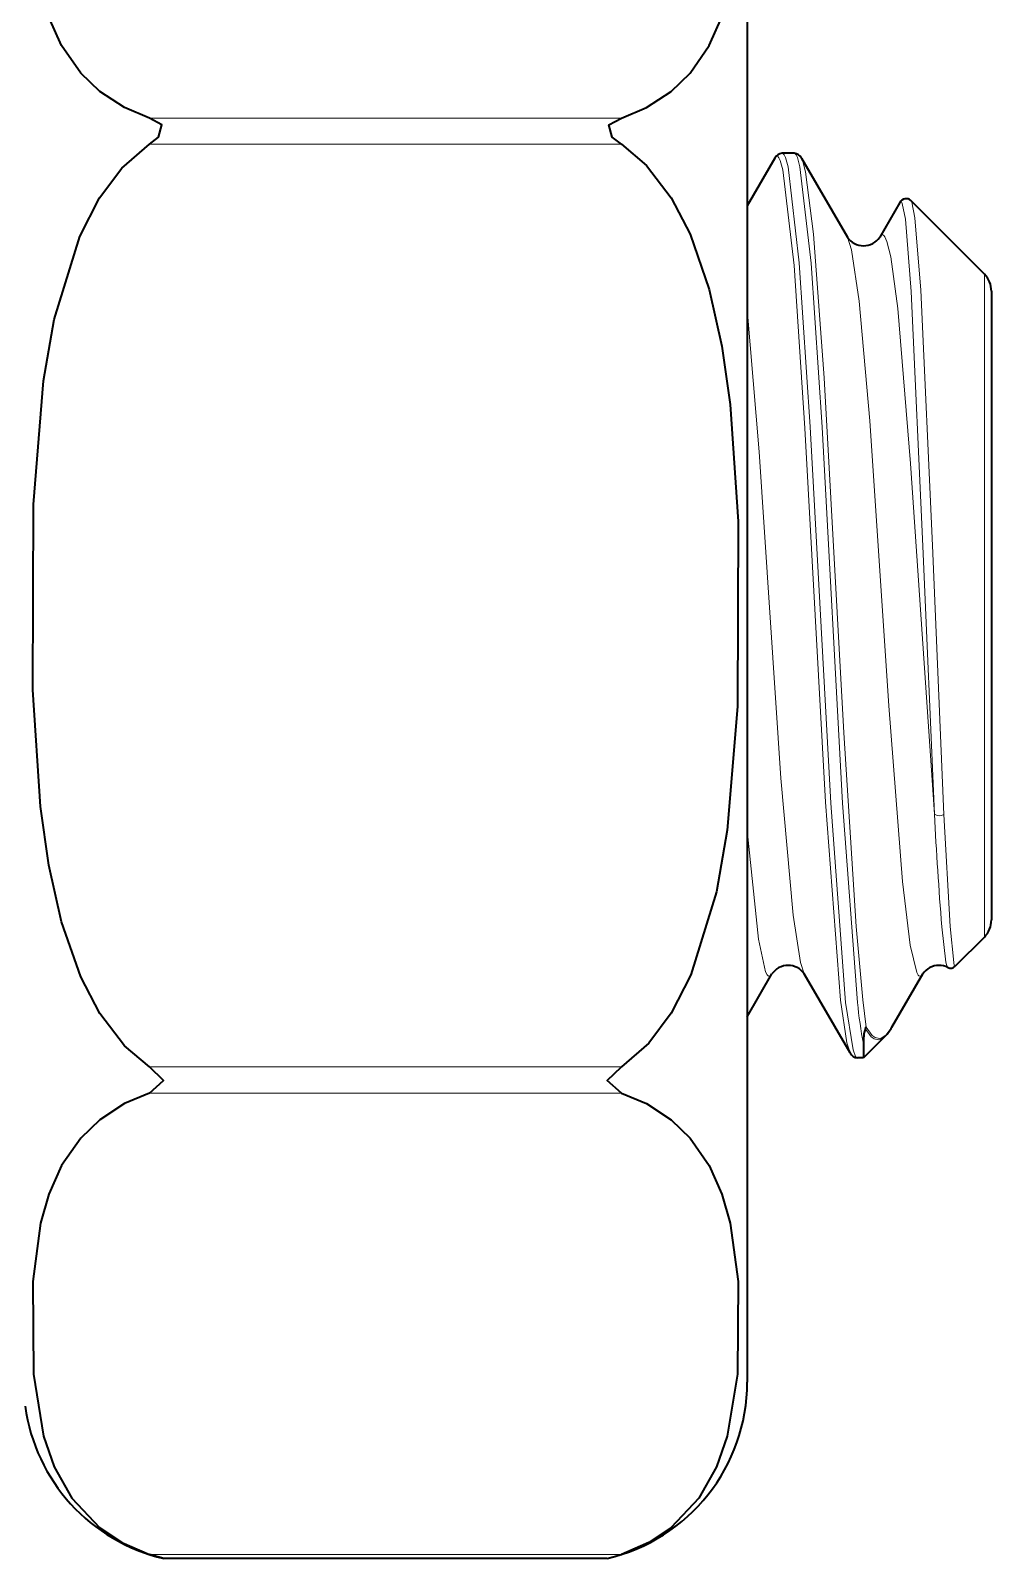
# Model space of a CAD drawing. Extents: x 291 to 828, y 188 to 662.
# Drawn here: x 431.51 to 434.7, y 189.54 to 194.6 of the extents above; entities that cross this region are included whole.
import ezdxf

# ---------------------------------------------------------------- set-up
doc = ezdxf.new("R2010")
doc.units = 0

msp = doc.modelspace()

# ---------------------------------------------------------------- linework, layer by layer
at = {"color": 7, "lineweight": 35, "ltscale": 0.11937}
msp.add_line((433.8918, 194.8963), (433.8918, 190.1215), dxfattribs=at)
at = {"color": 7, "lineweight": 13, "ltscale": 0.039131}
for p, q in [((433.4745, 194.3135), (431.9092, 194.3135)), ((433.4745, 194.2269), (431.9092, 194.2269)), ((433.4745, 191.1669), (431.9092, 191.1669)), ((433.4745, 191.0803), (431.9092, 191.0803)), ((433.4745, 189.5504), (431.9092, 189.5504))]:
    msp.add_line(p, q, dxfattribs=at)
at = {"color": 7, "lineweight": 35, "ltscale": 0.004558}
msp.add_line((433.9833, 194.1805), (433.8918, 194.0228), dxfattribs=at)
at = {"color": 7, "lineweight": 35, "ltscale": 0.000986481}
msp.add_line((434.0475, 194.1969), (434.008, 194.1969), dxfattribs=at)
at = {"color": 7, "lineweight": 35, "ltscale": 0.007572}
msp.add_line((434.0721, 194.1806), (434.2241, 193.9186), dxfattribs=at)
at = {"color": 7, "lineweight": 35, "ltscale": 0.00333}
msp.add_line((434.3982, 194.0338), (434.3313, 193.9186), dxfattribs=at)
at = {"color": 7, "lineweight": 35, "ltscale": 0.008615}
msp.add_line((434.6786, 193.7961), (434.4349, 194.0398), dxfattribs=at)
at = {"color": 7, "lineweight": 13, "ltscale": 0.051595}
msp.add_line((434.6786, 193.7961), (434.6786, 191.7323), dxfattribs=at)
at = {"color": 7, "lineweight": 35, "ltscale": 0.048939}
msp.add_line((434.702, 193.7395), (434.702, 191.782), dxfattribs=at)
at = {"color": 7, "lineweight": 13, "ltscale": 0.009292}
msp.add_line((434.5442, 192.0039), (434.5653, 191.6329), dxfattribs=at)
at = {"color": 7, "lineweight": 35, "ltscale": 0.003191}
msp.add_line((434.702, 191.782), (434.702, 191.6543), dxfattribs=at)
at = {"color": 7, "lineweight": 13, "ltscale": 0.003364}
msp.add_line((434.6786, 191.7323), (434.6786, 191.5977), dxfattribs=at)
at = {"color": 7, "lineweight": 35, "ltscale": 0.003435}
msp.add_line((434.6786, 191.5977), (434.5814, 191.5006), dxfattribs=at)
at = {"color": 7, "lineweight": 35, "ltscale": 0.004096}
msp.add_line((433.8918, 191.3335), (433.9741, 191.4752), dxfattribs=at)
at = {"color": 7, "lineweight": 35, "ltscale": 0.00757}
msp.add_line((434.2333, 191.2133), (434.0813, 191.4752), dxfattribs=at)
at = {"color": 7, "lineweight": 35, "ltscale": 0.005112}
msp.add_line((434.3715, 191.2984), (434.4741, 191.4752), dxfattribs=at)
at = {"color": 7, "lineweight": 13, "ltscale": 0.002306}
msp.add_line((434.2749, 191.3898), (434.2867, 191.2983), dxfattribs=at)
at = {"color": 7, "lineweight": 35, "ltscale": 0.000130483}
msp.add_line((434.2867, 191.2983), (434.2835, 191.2942), dxfattribs=at)
at = {"color": 7, "lineweight": 13, "ltscale": 0.000780389}
msp.add_line((434.3715, 191.2984), (434.353, 191.2732), dxfattribs=at)
at = {"color": 7, "lineweight": 35, "ltscale": 0.00255}
msp.add_line((434.3499, 191.269), (434.2777, 191.1969), dxfattribs=at)
at = {"color": 7, "lineweight": 35, "ltscale": 0.001141}
msp.add_line((434.2777, 191.2425), (434.2777, 191.1969), dxfattribs=at)
at = {"color": 7, "lineweight": 35, "ltscale": 0.000492096}
msp.add_line((434.2777, 191.1969), (434.2581, 191.1969), dxfattribs=at)
at = {"color": 7, "lineweight": 35, "ltscale": 0.001228}
for p, q in [((431.9565, 189.537), (431.9092, 189.5504)), ((433.4272, 189.537), (433.4745, 189.5504))]:
    msp.add_line(p, q, dxfattribs=at)
at = {"color": 7, "lineweight": 35, "ltscale": 0.036768}
msp.add_line((433.4272, 189.537), (431.9565, 189.537), dxfattribs=at)
at = {"color": 7, "lineweight": 35}
for points in [[(431.9092, 194.3135), (431.8261, 194.3486), (431.7443, 194.4023), (431.6814, 194.4628), (431.6178, 194.5541), (431.5758, 194.6483), (431.5484, 194.7451), (431.5223, 194.9389), (431.518, 195.046)], [(433.4745, 194.3135), (433.5576, 194.3486), (433.6394, 194.4023), (433.7023, 194.4628), (433.7659, 194.5541), (433.808, 194.6483), (433.8353, 194.7451), (433.8614, 194.9389), (433.8657, 195.046)], [(431.9092, 194.2269), (431.9397, 194.2498), (431.9502, 194.2913), (431.9092, 194.3135)], [(433.4745, 194.2269), (433.444, 194.2498), (433.4335, 194.2913), (433.4745, 194.3135)], [(431.9092, 191.1669), (431.8261, 191.2372), (431.7443, 191.3447), (431.6814, 191.4655), (431.6178, 191.6481), (431.5758, 191.8365), (431.5484, 192.0302), (431.5223, 192.4177), (431.5244, 193.0319), (431.5579, 193.4419), (431.5933, 193.6461), (431.6784, 193.9212), (431.7442, 194.049), (431.8177, 194.1475), (431.9092, 194.2269)], [(433.4745, 194.2269), (433.5576, 194.1566), (433.6394, 194.0492), (433.7023, 193.9283), (433.7659, 193.7457), (433.808, 193.5573), (433.8353, 193.3636), (433.8614, 192.9761), (433.8593, 192.3619), (433.8258, 191.9519), (433.7904, 191.7477), (433.7053, 191.4726), (433.6396, 191.3448), (433.566, 191.2463), (433.4745, 191.1669)], [(431.9092, 191.0803), (431.9559, 191.1215), (431.9092, 191.1669)], [(433.4745, 191.0803), (433.4278, 191.1215), (433.4745, 191.1669)], [(431.9092, 191.0803), (431.8261, 191.0452), (431.7443, 190.9915), (431.6814, 190.931), (431.6178, 190.8397), (431.5758, 190.7455), (431.5484, 190.6487), (431.5223, 190.4549), (431.5244, 190.1479), (431.5579, 189.9428), (431.5933, 189.8407), (431.652, 189.7368), (431.7442, 189.6393), (431.8177, 189.5901), (431.9092, 189.5504)], [(433.4745, 191.0803), (433.5576, 191.0452), (433.6394, 190.9915), (433.7023, 190.931), (433.7659, 190.8397), (433.808, 190.7455), (433.8353, 190.6487), (433.8614, 190.4549), (433.8593, 190.1479), (433.8258, 189.9428), (433.7904, 189.8407), (433.7317, 189.7368), (433.6396, 189.6393), (433.566, 189.5901), (433.4745, 189.5504)]]:
    msp.add_lwpolyline(points, dxfattribs=at)
at = {"color": 7, "lineweight": 13}
for points in [[(433.9907, 194.1869), (433.9929, 194.1863), (433.9943, 194.1853), (433.9973, 194.1819), (434.0016, 194.1729), (434.0103, 194.1422), (434.0474, 193.8249), (434.0834, 193.285), (434.1517, 192.0448), (434.201, 191.3889)], [(434.008, 194.1969), (434.0102, 194.1964), (434.0116, 194.1954), (434.0146, 194.1919), (434.0189, 194.183), (434.0276, 194.1521), (434.0647, 193.8332), (434.1007, 193.2897), (434.169, 192.0415), (434.2183, 191.3805)], [(434.0475, 194.1969), (434.0497, 194.1963), (434.0511, 194.1953), (434.054, 194.1918), (434.0583, 194.1827), (434.067, 194.1517), (434.1041, 193.8323), (434.1401, 193.2888), (434.2084, 192.0412), (434.2576, 191.3805)], [(434.0721, 194.1806), (434.0767, 194.1701), (434.0858, 194.1349), (434.1123, 193.9288), (434.1474, 193.4526), (434.2126, 192.2746), (434.2531, 191.6324), (434.2749, 191.3898)], [(434.5128, 192.0053), (434.4748, 192.8941), (434.436, 193.7389), (434.4164, 193.9783), (434.4062, 194.0307), (434.4034, 194.0357)], [(434.5442, 192.0039), (434.5062, 192.8957), (434.4675, 193.743), (434.4479, 193.9826), (434.4377, 194.0349), (434.4358, 194.0387), (434.4348, 194.0398)], [(434.4652, 191.4675), (434.4615, 191.4689), (434.459, 191.4713), (434.4541, 191.4796), (434.4324, 191.5706), (434.407, 191.7818), (434.362, 192.3647), (434.2987, 193.31), (434.2636, 193.7062), (434.2378, 193.8772), (434.2241, 193.9186)], [(434.5128, 192.0053), (434.4339, 193.1685), (434.3912, 193.6824), (434.3678, 193.8533), (434.3553, 193.9041), (434.3487, 193.9194), (434.3453, 193.9238), (434.3419, 193.926), (434.3402, 193.9263)], [(434.0813, 191.4752), (434.0684, 191.5135), (434.0439, 191.6701), (434.0038, 192.1246), (433.9312, 193.2063), (433.8915, 193.6799)], [(433.9652, 191.4675), (433.9639, 191.4677), (433.9611, 191.4692), (433.9584, 191.4721), (433.953, 191.4821), (433.9293, 191.5908), (433.8921, 191.9507)], [(434.5374, 191.6321), (434.5511, 191.5143), (434.5554, 191.4993), (434.5574, 191.4966)], [(434.5653, 191.6329), (434.5767, 191.513), (434.5789, 191.5034), (434.5799, 191.501), (434.5814, 191.5006)], [(434.201, 191.3889), (434.2224, 191.2464), (434.2333, 191.2133)], [(434.2183, 191.3805), (434.2431, 191.2232), (434.2516, 191.2018), (434.2545, 191.1984), (434.2559, 191.1974), (434.258, 191.1969)], [(434.3499, 191.269), (434.3351, 191.2586), (434.3277, 191.2568), (434.3129, 191.26), (434.3031, 191.2673), (434.2835, 191.2942)], [(434.353, 191.2732), (434.3383, 191.2629), (434.3309, 191.261), (434.3161, 191.2643), (434.3063, 191.2715), (434.2867, 191.2983)]]:
    msp.add_lwpolyline(points, dxfattribs=at)
for centre, radius, start, end in [((433.9931, 194.177), 0.0103, 103.7438, 160.2206), ((434.4014, 194.0334), 0.00308, 48.9115, 173.1715), ((434.3431, 193.9144), 0.0124, 103.658, 160.0842), ((434.5293, 192.029), 0.0291, 235.1127, 300.7836), ((449.1141, 192.7723), 14.6214, 183.00666, 184.47261), ((433.9623, 191.4795), 0.0124, 283.658, 340.0842), ((434.4623, 191.4795), 0.0124, 283.6903, 340.1302), ((435.7459, 191.5244), 1.4951, 185.5201, 190.8662)]:
    msp.add_arc(centre, radius, start, end, dxfattribs=at)
at = {"color": 7, "lineweight": 35}
for centre, radius, start, end in [((434.0097, 194.168), 0.0291, 93.4184, 154.5658), ((434.0457, 194.168), 0.0291, 25.4733, 86.59), ((434.4188, 194.0236), 0.0228, 45.3247, 153.6614), ((434.2767, 193.9535), 0.0632, 213.5256, 270.918), ((434.2787, 193.9535), 0.0632, 269.082, 326.4745), ((434.622, 193.7395), 0.08, 0.0045, 44.9955), ((434.622, 191.6543), 0.08, 315.0045, 359.9955), ((434.0267, 191.4403), 0.0632, 89.082, 146.4744), ((434.0287, 191.4403), 0.0632, 33.5255, 90.918), ((434.5267, 191.4403), 0.0632, 89.0844, 146.4498), ((434.5277, 191.4371), 0.0665, 63.4892, 90.0067), ((434.5667, 191.5153), 0.0208, 243.6052, 315.1044), ((434.42, 191.254), 0.1424, 163.6149, 184.6171), ((434.2452, 191.3683), 0.1442, 316.5076, 331.0188), ((434.2597, 191.2258), 0.0291, 205.4342, 266.5816), ((433.2919, 190.1215), 0.6, 283.039, 0), ((432.0919, 190.1215), 0.6, 187.5794, 256.961)]:
    msp.add_arc(centre, radius, start, end, dxfattribs=at)

doc.saveas('drawing.dxf')
